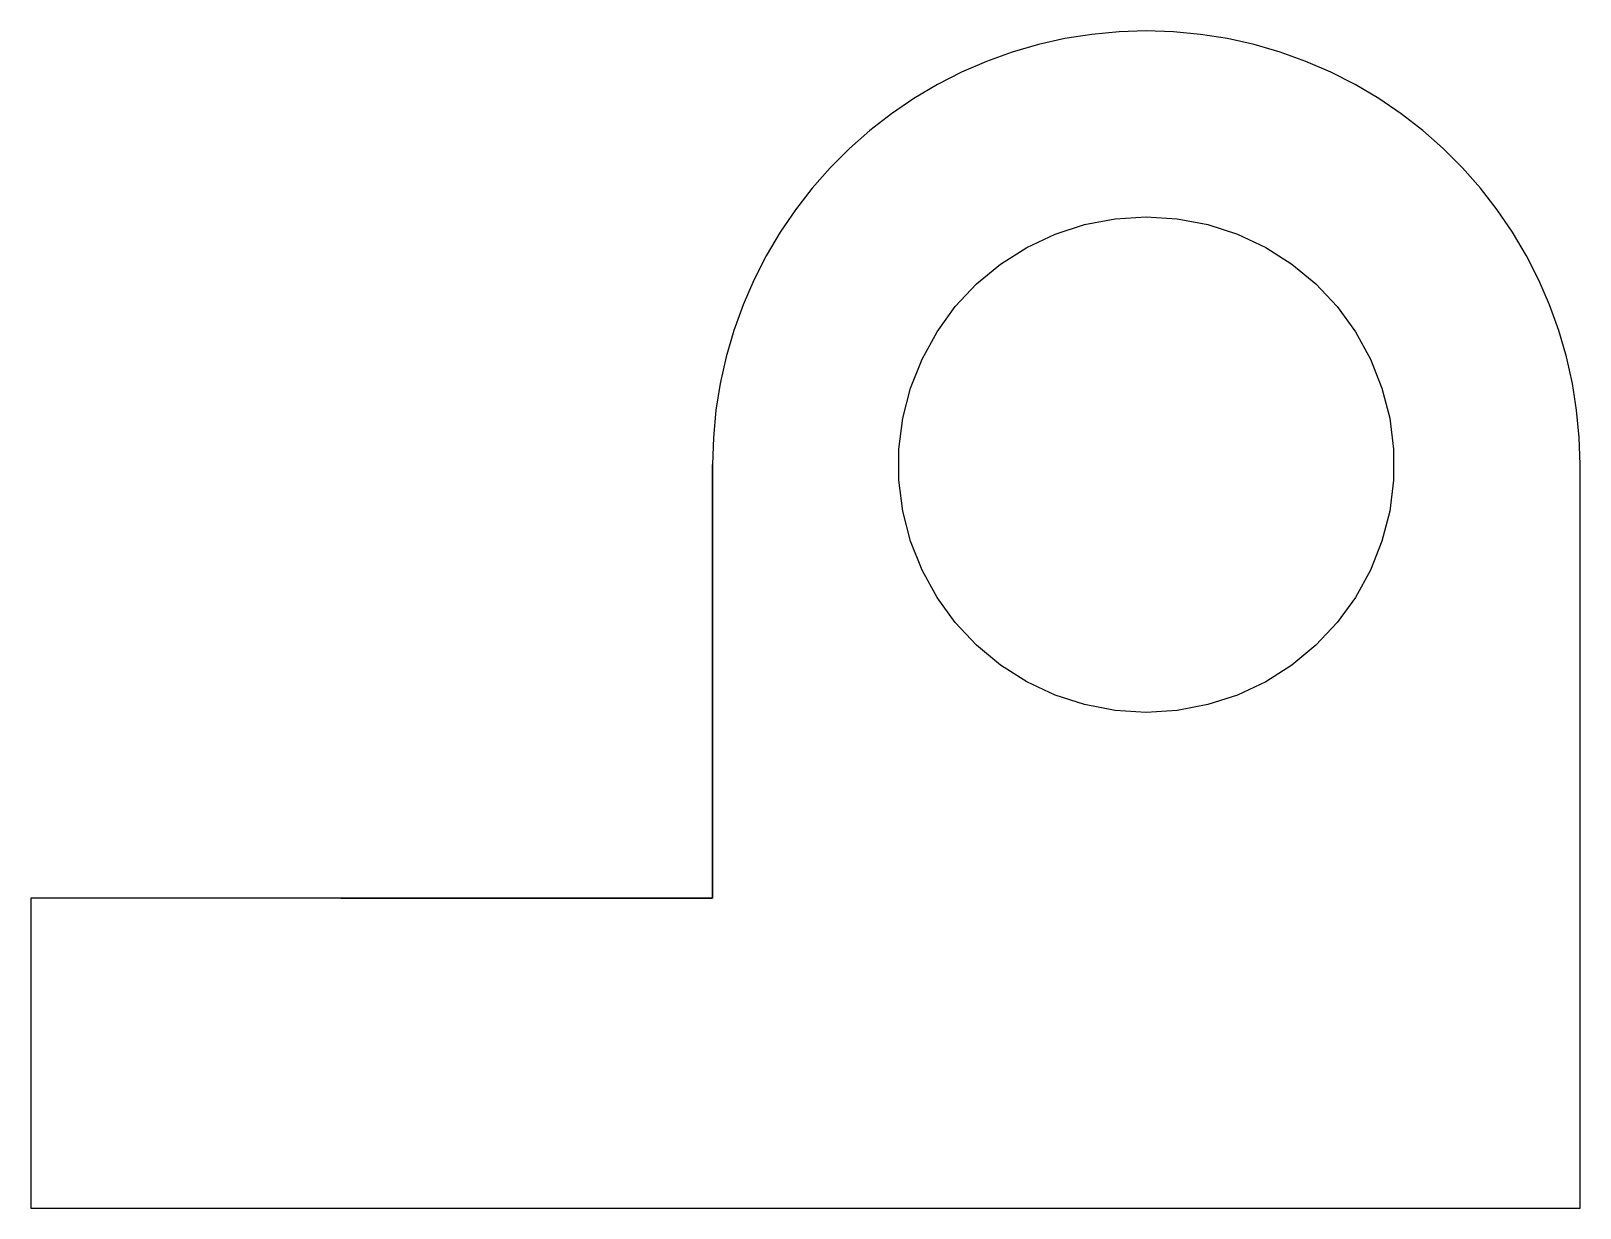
# Model space of a CAD drawing. Header units: metres. Extents: x -25 to 0, y 0 to 19.
import ezdxf

# ---------------------------------------------------------------- set-up
doc = ezdxf.new("R2010")
doc.units = ezdxf.units.M

msp = doc.modelspace()

# ---------------------------------------------------------------- linework, layer by layer
for points in [[(0, 12), (-0.014, 12.44), (-0.055, 12.877), (-0.124, 13.312), (-0.22, 13.741), (-0.343, 14.163), (-0.492, 14.577), (-0.666, 14.98), (-0.866, 15.372), (-1.09, 15.751), (-1.337, 16.114), (-1.606, 16.462), (-1.897, 16.792), (-2.208, 17.103), (-2.538, 17.394), (-2.886, 17.663), (-3.249, 17.91), (-3.628, 18.134), (-4.02, 18.334), (-4.423, 18.508), (-4.837, 18.657), (-5.259, 18.78), (-5.688, 18.876), (-6.123, 18.945), (-6.56, 18.986), (-7, 19), (-7.44, 18.986), (-7.877, 18.945), (-8.312, 18.876), (-8.741, 18.78), (-9.163, 18.657), (-9.577, 18.508), (-9.98, 18.334), (-10.372, 18.134), (-10.751, 17.91), (-11.114, 17.663), (-11.462, 17.394), (-11.792, 17.103), (-12.103, 16.792), (-12.394, 16.462), (-12.663, 16.114), (-12.91, 15.751), (-13.134, 15.372), (-13.334, 14.98), (-13.508, 14.577), (-13.657, 14.163), (-13.78, 13.741), (-13.876, 13.312), (-13.945, 12.877), (-13.986, 12.44), (-14, 12)], [(-7, 8), (-7.501, 8.032), (-7.995, 8.126), (-8.472, 8.281), (-8.927, 8.495), (-9.351, 8.764), (-9.738, 9.084), (-10.082, 9.45), (-10.377, 9.857), (-10.619, 10.297), (-10.804, 10.764), (-10.929, 11.25), (-10.992, 11.749), (-10.992, 12.251), (-10.929, 12.75), (-10.804, 13.236), (-10.619, 13.703), (-10.377, 14.143), (-10.082, 14.55), (-9.738, 14.916), (-9.351, 15.236), (-8.927, 15.505), (-8.472, 15.719), (-7.995, 15.874), (-7.501, 15.968), (-7, 16), (-6.499, 15.968), (-6.005, 15.874), (-5.528, 15.719), (-5.073, 15.505), (-4.649, 15.236), (-4.262, 14.916), (-3.918, 14.55), (-3.623, 14.143), (-3.381, 13.703), (-3.196, 13.236), (-3.071, 12.75), (-3.008, 12.251), (-3.008, 11.749), (-3.071, 11.25), (-3.196, 10.764), (-3.381, 10.297), (-3.623, 9.857), (-3.918, 9.45), (-4.262, 9.084), (-4.649, 8.764), (-5.073, 8.495), (-5.528, 8.281), (-6.005, 8.126), (-6.499, 8.032), (-7, 8)], [(-14, 5), (-14, 5.14), (-14, 5.28), (-14, 5.42), (-14, 5.56), (-14, 5.7), (-14, 5.84), (-14, 5.98), (-14, 6.12), (-14, 6.26), (-14, 6.4), (-14, 6.54), (-14, 6.68), (-14, 6.82), (-14, 6.96), (-14, 7.1), (-14, 7.24), (-14, 7.38), (-14, 7.52), (-14, 7.66), (-14, 7.8), (-14, 7.94), (-14, 8.08), (-14, 8.22), (-14, 8.36), (-14, 8.5), (-14, 8.64), (-14, 8.78), (-14, 8.92), (-14, 9.06), (-14, 9.2), (-14, 9.34), (-14, 9.48), (-14, 9.62), (-14, 9.76), (-14, 9.9), (-14, 10.04), (-14, 10.18), (-14, 10.32), (-14, 10.46), (-14, 10.6), (-14, 10.74), (-14, 10.88), (-14, 11.02), (-14, 11.16), (-14, 11.3), (-14, 11.44), (-14, 11.58), (-14, 11.72), (-14, 11.86), (-14, 12)], [(-14, 12), (-14, 11.86), (-14, 11.72), (-14, 11.58), (-14, 11.44), (-14, 11.3), (-14, 11.16), (-14, 11.02), (-14, 10.88), (-14, 10.74), (-14, 10.6), (-14, 10.46), (-14, 10.32), (-14, 10.18), (-14, 10.04), (-14, 9.9), (-14, 9.76), (-14, 9.62), (-14, 9.48), (-14, 9.34), (-14, 9.2), (-14, 9.06), (-14, 8.92), (-14, 8.78), (-14, 8.64), (-14, 8.5), (-14, 8.36), (-14, 8.22), (-14, 8.08), (-14, 7.94), (-14, 7.8), (-14, 7.66), (-14, 7.52), (-14, 7.38), (-14, 7.24), (-14, 7.1), (-14, 6.96), (-14, 6.82), (-14, 6.68), (-14, 6.54), (-14, 6.4), (-14, 6.26), (-14, 6.12), (-14, 5.98), (-14, 5.84), (-14, 5.7), (-14, 5.56), (-14, 5.42), (-14, 5.28), (-14, 5.14), (-14, 5)], [(0, 0), (0, 0.24), (0, 0.48), (0, 0.72), (0, 0.96), (0, 1.2), (0, 1.44), (0, 1.68), (0, 1.92), (0, 2.16), (0, 2.4), (0, 2.64), (0, 2.88), (0, 3.12), (0, 3.36), (0, 3.6), (0, 3.84), (0, 4.08), (0, 4.32), (0, 4.56), (0, 4.8), (0, 5.04), (0, 5.28), (0, 5.52), (0, 5.76), (0, 6), (0, 6.24), (0, 6.48), (0, 6.72), (0, 6.96), (0, 7.2), (0, 7.44), (0, 7.68), (0, 7.92), (0, 8.16), (0, 8.4), (0, 8.64), (0, 8.88), (0, 9.12), (0, 9.36), (0, 9.6), (0, 9.84), (0, 10.08), (0, 10.32), (0, 10.56), (0, 10.8), (0, 11.04), (0, 11.28), (0, 11.52), (0, 11.76), (0, 12)], [(-14, 5), (-14.22, 5), (-14.44, 5), (-14.66, 5), (-14.88, 5), (-15.1, 5), (-15.32, 5), (-15.54, 5), (-15.76, 5), (-15.98, 5), (-16.2, 5), (-16.42, 5), (-16.64, 5), (-16.86, 5), (-17.08, 5), (-17.3, 5), (-17.52, 5), (-17.74, 5), (-17.96, 5), (-18.18, 5), (-18.4, 5), (-18.62, 5), (-18.84, 5), (-19.06, 5), (-19.28, 5), (-19.5, 5), (-19.72, 5), (-19.94, 5), (-20.16, 5), (-20.38, 5), (-20.6, 5), (-20.82, 5), (-21.04, 5), (-21.26, 5), (-21.48, 5), (-21.7, 5), (-21.92, 5), (-22.14, 5), (-22.36, 5), (-22.58, 5), (-22.8, 5), (-23.02, 5), (-23.24, 5), (-23.46, 5), (-23.68, 5), (-23.9, 5), (-24.12, 5), (-24.34, 5), (-24.56, 5), (-24.78, 5), (-25, 5)], [(-25, 5), (-25, 4.9), (-25, 4.8), (-25, 4.7), (-25, 4.6), (-25, 4.5), (-25, 4.4), (-25, 4.3), (-25, 4.2), (-25, 4.1), (-25, 4), (-25, 3.9), (-25, 3.8), (-25, 3.7), (-25, 3.6), (-25, 3.5), (-25, 3.4), (-25, 3.3), (-25, 3.2), (-25, 3.1), (-25, 3), (-25, 2.9), (-25, 2.8), (-25, 2.7), (-25, 2.6), (-25, 2.5), (-25, 2.4), (-25, 2.3), (-25, 2.2), (-25, 2.1), (-25, 2), (-25, 1.9), (-25, 1.8), (-25, 1.7), (-25, 1.6), (-25, 1.5), (-25, 1.4), (-25, 1.3), (-25, 1.2), (-25, 1.1), (-25, 1), (-25, 0.9), (-25, 0.8), (-25, 0.7), (-25, 0.6), (-25, 0.5), (-25, 0.4), (-25, 0.3), (-25, 0.2), (-25, 0.1), (-25, 0)], [(-20, 5), (-19.88, 5), (-19.76, 5), (-19.64, 5), (-19.52, 5), (-19.4, 5), (-19.28, 5), (-19.16, 5), (-19.04, 5), (-18.92, 5), (-18.8, 5), (-18.68, 5), (-18.56, 5), (-18.44, 5), (-18.32, 5), (-18.2, 5), (-18.08, 5), (-17.96, 5), (-17.84, 5), (-17.72, 5), (-17.6, 5), (-17.48, 5), (-17.36, 5), (-17.24, 5), (-17.12, 5), (-17, 5), (-16.88, 5), (-16.76, 5), (-16.64, 5), (-16.52, 5), (-16.4, 5), (-16.28, 5), (-16.16, 5), (-16.04, 5), (-15.92, 5), (-15.8, 5), (-15.68, 5), (-15.56, 5), (-15.44, 5), (-15.32, 5), (-15.2, 5), (-15.08, 5), (-14.96, 5), (-14.84, 5), (-14.72, 5), (-14.6, 5), (-14.48, 5), (-14.36, 5), (-14.24, 5), (-14.12, 5), (-14, 5)], [(-25, 0), (-24.5, 0), (-24, 0), (-23.5, 0), (-23, 0), (-22.5, 0), (-22, 0), (-21.5, 0), (-21, 0), (-20.5, 0), (-20, 0), (-19.5, 0), (-19, 0), (-18.5, 0), (-18, 0), (-17.5, 0), (-17, 0), (-16.5, 0), (-16, 0), (-15.5, 0), (-15, 0), (-14.5, 0), (-14, 0), (-13.5, 0), (-13, 0), (-12.5, 0), (-12, 0), (-11.5, 0), (-11, 0), (-10.5, 0), (-10, 0), (-9.5, 0), (-9, 0), (-8.5, 0), (-8, 0), (-7.5, 0), (-7, 0), (-6.5, 0), (-6, 0), (-5.5, 0), (-5, 0), (-4.5, 0), (-4, 0), (-3.5, 0), (-3, 0), (-2.5, 0), (-2, 0), (-1.5, 0), (-1, 0), (-0.5, 0), (0, 0)]]:
    msp.add_lwpolyline(points)

doc.saveas('drawing.dxf')
